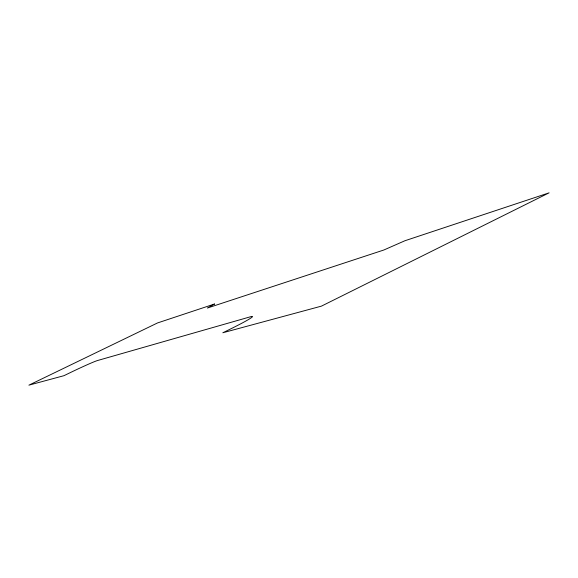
<?xml version="1.0" encoding="UTF-8"?>
<svg xmlns="http://www.w3.org/2000/svg" width="578" height="578" viewBox="0 0 578 578"><rect width="100%" height="100%" fill="white"/><g stroke="black" fill="none" stroke-linecap="round" stroke-linejoin="round"><path stroke-width="0.87" d="M214.489 304.021L207.365 308.045L383.835 250.007L404.918 240.744L549.1 192.842L321.462 306.123L222.826 332.769L230.701 328.889A36.103 2.001 -25.2 0 0 250.44 316.78L97.509 360.535A25.837 1.012 -25.4 0 0 69.562 372.969L63.963 375.686L28.9 385.158L157.505 322.95L214.489 304.021"/></g></svg>
